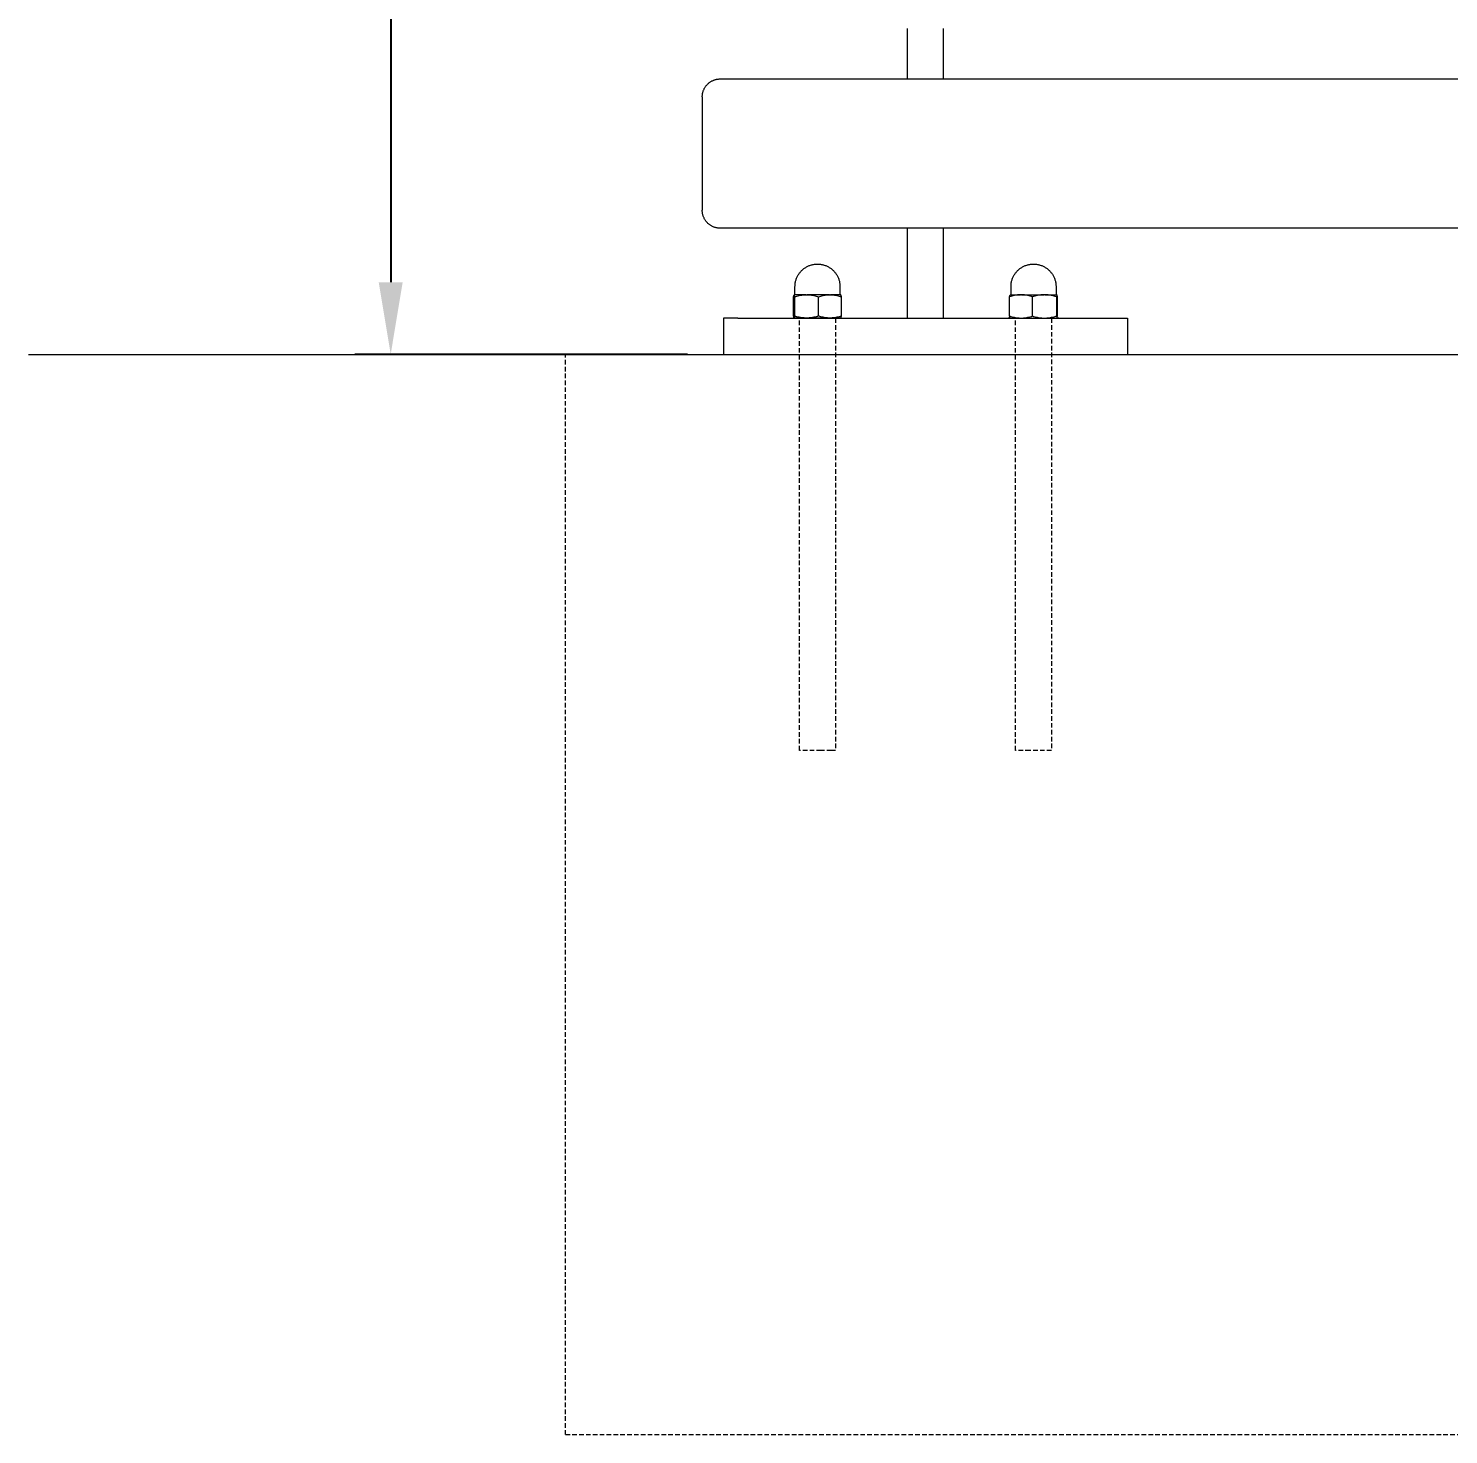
# Model space of a CAD drawing. Header units: millimetres. Extents: x -62 to 2493, y 278 to 1866.
# Drawn here: x -62.3 to 332.1, y 1085 to 1475.5 of the extents above; entities that cross this region are included whole.
import ezdxf

# ---------------------------------------------------------------- set-up
doc = ezdxf.new("R2010")
doc.units = ezdxf.units.MM
doc.header["$PDSIZE"] = -1
doc.linetypes.add('HIDDEN', pattern=[1.905, 1.27, -0.635])
for name, color, linetype, lineweight in [('ZANO_R', 7, 'Continuous', 0), ('ZANO_R_przerywana', 7, 'HIDDEN', 0), ('ZANO_W', 1, 'Continuous', 0)]:
    doc.layers.add(name, color=color, linetype=linetype, lineweight=lineweight)
doc.styles.add('Arial', font='arial.ttf')
doc.styles.get("Standard").update_dxf_attribs({"font": 'ARIALUNI.TTF'})
doc.dimstyles.new('pl i ang', dxfattribs={"dimtxt": 50, "dimasz": 50, "dimexe": 1.25, "dimexo": 0.625, "dimgap": 10, "dimtad": 1, "dimtoh": 1, "dimtxsty": 'Standard', "dimcen": 2.5, "dimclrd": 1, "dimclre": 1, "dimclrt": 1, "dimadec": 0, "dimazin": 0, "dimtfac": 1, "dimtmove": 0, "dimatfit": 3, "dimfxl": 1, "dimarcsym": 1})

# ---------------------------------------------------------------- blocks, each defined once
blk = doc.blocks.new('*D387')
at = {"layer": 'ZANO_W', "color": 1, "lineweight": -2}
for p, q in [((119.81, 1844.72), (28.28, 1844.72)), ((38.28, 1824.72), (38.28, 1404.97)), ((120.72, 1384.97), (28.28, 1384.97))]:
    blk.add_line(p, q, dxfattribs=at)
at = {"layer": 'ZANO_W', "color": 1}
for points in [[(41.61, 1824.72), (34.95, 1824.72), (38.28, 1844.72)], [(34.95, 1404.97), (41.61, 1404.97), (38.28, 1384.97)]]:
    blk.add_solid(points, dxfattribs=at)
at = {"layer": 'ZANO_W', "color": 1, "insert": (18.07, 1614.85), "char_height": 20, "attachment_point": 5, "rotation": 90, "style": 'Arial'}
blk.add_mtext('460', dxfattribs=at)

msp = doc.modelspace()

# ---------------------------------------------------------------- linework, layer by layer
at = {"layer": 'ZANO_R'}
for p, q in [((181.81, 1461.46), (181.81, 1475.49)), ((191.81, 1461.46), (191.81, 1475.49)), ((125.73, 1459.34), (125.83, 1459.48)), ((125.83, 1459.48), (125.93, 1459.61)), ((125.93, 1459.61), (126.04, 1459.74)), ((126.04, 1459.74), (126.16, 1459.87)), ((126.16, 1459.87), (126.28, 1459.99)), ((126.28, 1459.99), (126.4, 1460.11)), ((126.4, 1460.11), (126.53, 1460.23)), ((126.53, 1460.23), (126.66, 1460.34)), ((126.66, 1460.34), (126.79, 1460.44)), ((126.79, 1460.44), (126.93, 1460.54)), ((126.93, 1460.54), (127.07, 1460.64)), ((127.07, 1460.64), (127.22, 1460.73)), ((127.22, 1460.73), (127.36, 1460.82)), ((127.36, 1460.82), (127.51, 1460.9)), ((127.51, 1460.9), (127.67, 1460.97)), ((127.67, 1460.97), (127.82, 1461.04)), ((127.82, 1461.04), (127.98, 1461.11)), ((127.98, 1461.11), (128.14, 1461.17)), ((128.14, 1461.17), (128.3, 1461.22)), ((128.3, 1461.22), (128.46, 1461.27)), ((128.46, 1461.27), (128.63, 1461.32)), ((128.63, 1461.32), (128.8, 1461.35)), ((128.8, 1461.35), (128.96, 1461.39)), ((128.96, 1461.39), (129.13, 1461.41)), ((129.13, 1461.41), (129.3, 1461.43)), ((129.3, 1461.43), (129.47, 1461.45)), ((129.47, 1461.45), (129.64, 1461.46)), ((129.64, 1461.46), (129.81, 1461.46)), ((129.81, 1461.46), (619.81, 1461.46)), ((124.81, 1456.46), (124.82, 1456.63)), ((124.81, 1456.46), (124.81, 1452.74)), ((124.82, 1456.8), (124.84, 1456.97)), ((124.82, 1456.63), (124.82, 1456.8)), ((124.84, 1456.97), (124.86, 1457.14)), ((124.86, 1457.14), (124.89, 1457.31)), ((124.89, 1457.31), (124.92, 1457.48)), ((124.92, 1457.48), (124.96, 1457.64)), ((124.96, 1457.64), (125, 1457.81)), ((125, 1457.81), (125.05, 1457.97)), ((125.05, 1457.97), (125.1, 1458.13)), ((125.1, 1458.13), (125.16, 1458.29)), ((125.16, 1458.29), (125.23, 1458.45)), ((125.23, 1458.45), (125.3, 1458.61)), ((125.3, 1458.61), (125.37, 1458.76)), ((125.37, 1458.76), (125.45, 1458.91)), ((125.45, 1458.91), (125.54, 1459.06)), ((125.54, 1459.06), (125.63, 1459.2)), ((125.63, 1459.2), (125.73, 1459.34)), ((124.81, 1452.74), (124.81, 1424.98)), ((124.82, 1424.81), (124.81, 1424.98)), ((124.82, 1424.64), (124.82, 1424.81)), ((124.84, 1424.47), (124.82, 1424.64)), ((124.86, 1424.3), (124.84, 1424.47)), ((124.89, 1424.13), (124.86, 1424.3)), ((124.92, 1423.97), (124.89, 1424.13)), ((124.96, 1423.8), (124.92, 1423.97)), ((125, 1423.63), (124.96, 1423.8)), ((125.05, 1423.47), (125, 1423.63)), ((125.1, 1423.31), (125.05, 1423.47)), ((125.16, 1423.15), (125.1, 1423.31)), ((125.23, 1422.99), (125.16, 1423.15)), ((125.3, 1422.84), (125.23, 1422.99)), ((125.37, 1422.68), (125.3, 1422.84)), ((125.45, 1422.53), (125.37, 1422.68)), ((125.54, 1422.39), (125.45, 1422.53)), ((125.63, 1422.24), (125.54, 1422.39)), ((125.73, 1422.1), (125.63, 1422.24)), ((125.83, 1421.96), (125.73, 1422.1)), ((125.93, 1421.83), (125.83, 1421.96)), ((126.04, 1421.7), (125.93, 1421.83)), ((126.16, 1421.57), (126.04, 1421.7)), ((126.28, 1421.45), (126.16, 1421.57)), ((126.4, 1421.33), (126.28, 1421.45)), ((126.53, 1421.22), (126.4, 1421.33)), ((126.66, 1421.11), (126.53, 1421.22)), ((126.79, 1421), (126.66, 1421.11)), ((126.93, 1420.9), (126.79, 1421)), ((127.07, 1420.8), (126.93, 1420.9)), ((127.22, 1420.71), (127.07, 1420.8)), ((127.36, 1420.63), (127.22, 1420.71)), ((127.51, 1420.54), (127.36, 1420.63)), ((127.67, 1420.47), (127.51, 1420.54)), ((127.82, 1420.4), (127.67, 1420.47)), ((127.98, 1420.33), (127.82, 1420.4)), ((128.14, 1420.27), (127.98, 1420.33)), ((128.3, 1420.22), (128.14, 1420.27)), ((128.46, 1420.17), (128.3, 1420.22)), ((128.63, 1420.13), (128.46, 1420.17)), ((128.8, 1420.09), (128.63, 1420.13)), ((128.96, 1420.06), (128.8, 1420.09)), ((129.13, 1420.03), (128.96, 1420.06)), ((129.3, 1420.01), (129.13, 1420.03)), ((129.47, 1420), (129.3, 1420.01)), ((129.64, 1419.99), (129.47, 1420)), ((129.81, 1419.98), (129.64, 1419.99)), ((619.81, 1419.98), (129.81, 1419.98)), ((181.81, 1394.97), (181.81, 1419.98)), ((191.81, 1394.97), (191.81, 1419.98)), ((152.25, 1408.06), (152.39, 1408.21)), ((152.39, 1408.21), (152.55, 1408.36)), ((152.55, 1408.36), (152.71, 1408.5)), ((152.71, 1408.5), (152.87, 1408.64)), ((152.87, 1408.64), (153.04, 1408.77)), ((153.04, 1408.77), (153.21, 1408.9)), ((153.21, 1408.9), (153.39, 1409.02)), ((153.39, 1409.02), (153.57, 1409.13)), ((153.57, 1409.13), (153.75, 1409.24)), ((153.75, 1409.24), (153.94, 1409.34)), ((153.94, 1409.34), (154.13, 1409.43)), ((154.13, 1409.43), (154.32, 1409.52)), ((154.32, 1409.52), (154.52, 1409.6)), ((154.52, 1409.6), (154.72, 1409.68)), ((154.72, 1409.68), (154.92, 1409.75)), ((154.92, 1409.75), (155.13, 1409.81)), ((155.13, 1409.81), (155.33, 1409.86)), ((155.33, 1409.86), (155.54, 1409.91)), ((155.54, 1409.91), (155.75, 1409.95)), ((155.75, 1409.95), (155.96, 1409.98)), ((155.96, 1409.98), (156.17, 1410.01)), ((156.17, 1410.01), (156.39, 1410.02)), ((156.39, 1410.02), (156.6, 1410.04)), ((156.6, 1410.04), (156.81, 1410.04)), ((156.81, 1410.04), (157.03, 1410.04)), ((157.03, 1410.04), (157.24, 1410.02)), ((157.24, 1410.02), (157.45, 1410.01)), ((157.45, 1410.01), (157.66, 1409.98)), ((157.66, 1409.98), (157.88, 1409.95)), ((157.88, 1409.95), (158.08, 1409.91)), ((158.08, 1409.91), (158.29, 1409.86)), ((158.29, 1409.86), (158.5, 1409.81)), ((158.5, 1409.81), (158.7, 1409.75)), ((158.7, 1409.75), (158.91, 1409.68)), ((158.91, 1409.68), (159.11, 1409.6)), ((159.11, 1409.6), (159.3, 1409.52)), ((159.3, 1409.52), (159.5, 1409.43)), ((159.5, 1409.43), (159.69, 1409.34)), ((159.69, 1409.34), (159.88, 1409.24)), ((159.88, 1409.24), (160.06, 1409.13)), ((160.06, 1409.13), (160.24, 1409.02)), ((160.24, 1409.02), (160.42, 1408.9)), ((160.42, 1408.9), (160.59, 1408.77)), ((160.59, 1408.77), (160.76, 1408.64)), ((160.76, 1408.64), (160.92, 1408.5)), ((160.92, 1408.5), (161.08, 1408.36)), ((161.08, 1408.36), (161.23, 1408.21)), ((161.23, 1408.21), (161.38, 1408.06)), ((212.25, 1408.06), (212.39, 1408.21)), ((212.39, 1408.21), (212.55, 1408.36)), ((212.55, 1408.36), (212.71, 1408.5)), ((212.71, 1408.5), (212.87, 1408.64)), ((212.87, 1408.64), (213.04, 1408.77)), ((213.04, 1408.77), (213.21, 1408.9)), ((213.21, 1408.9), (213.39, 1409.02)), ((213.39, 1409.02), (213.57, 1409.13)), ((213.57, 1409.13), (213.75, 1409.24)), ((213.75, 1409.24), (213.94, 1409.34)), ((213.94, 1409.34), (214.13, 1409.43)), ((214.13, 1409.43), (214.32, 1409.52)), ((214.32, 1409.52), (214.52, 1409.6)), ((214.52, 1409.6), (214.72, 1409.68)), ((214.72, 1409.68), (214.92, 1409.75)), ((214.92, 1409.75), (215.13, 1409.81)), ((215.13, 1409.81), (215.33, 1409.86)), ((215.33, 1409.86), (215.54, 1409.91)), ((215.54, 1409.91), (215.75, 1409.95)), ((215.75, 1409.95), (215.96, 1409.98)), ((215.96, 1409.98), (216.17, 1410.01)), ((216.17, 1410.01), (216.39, 1410.02)), ((216.39, 1410.02), (216.6, 1410.04)), ((216.6, 1410.04), (216.81, 1410.04)), ((216.81, 1410.04), (217.03, 1410.04)), ((217.03, 1410.04), (217.24, 1410.02)), ((217.24, 1410.02), (217.45, 1410.01)), ((217.45, 1410.01), (217.66, 1409.98)), ((217.66, 1409.98), (217.88, 1409.95)), ((217.88, 1409.95), (218.08, 1409.91)), ((218.08, 1409.91), (218.29, 1409.86)), ((218.29, 1409.86), (218.5, 1409.81)), ((218.5, 1409.81), (218.7, 1409.75)), ((218.7, 1409.75), (218.91, 1409.68)), ((218.91, 1409.68), (219.11, 1409.6)), ((219.11, 1409.6), (219.3, 1409.52)), ((219.3, 1409.52), (219.5, 1409.43)), ((219.5, 1409.43), (219.69, 1409.34)), ((219.69, 1409.34), (219.88, 1409.24)), ((219.88, 1409.24), (220.06, 1409.13)), ((220.06, 1409.13), (220.24, 1409.02)), ((220.24, 1409.02), (220.42, 1408.9)), ((220.42, 1408.9), (220.59, 1408.77)), ((220.59, 1408.77), (220.76, 1408.64)), ((220.76, 1408.64), (220.92, 1408.5)), ((220.92, 1408.5), (221.08, 1408.36)), ((221.08, 1408.36), (221.23, 1408.21)), ((221.23, 1408.21), (221.38, 1408.06)), ((150.57, 1404), (150.58, 1404.22)), ((150.58, 1404.22), (150.6, 1404.43)), ((150.6, 1404.43), (150.62, 1404.64)), ((150.62, 1404.64), (150.65, 1404.85)), ((150.65, 1404.85), (150.69, 1405.06)), ((150.69, 1405.06), (150.74, 1405.27)), ((150.74, 1405.27), (150.79, 1405.48)), ((150.79, 1405.48), (150.86, 1405.68)), ((150.86, 1405.68), (150.92, 1405.88)), ((150.92, 1405.88), (151, 1406.08)), ((151, 1406.08), (151.08, 1406.28)), ((151.08, 1406.28), (151.17, 1406.47)), ((151.17, 1406.47), (151.26, 1406.66)), ((151.26, 1406.66), (151.37, 1406.85)), ((151.37, 1406.85), (151.47, 1407.04)), ((151.47, 1407.04), (151.59, 1407.22)), ((151.59, 1407.22), (151.71, 1407.39)), ((151.71, 1407.39), (151.83, 1407.57)), ((151.83, 1407.57), (151.96, 1407.73)), ((151.96, 1407.73), (152.1, 1407.9)), ((152.1, 1407.9), (152.25, 1408.06)), ((161.38, 1408.06), (161.52, 1407.9)), ((161.52, 1407.9), (161.66, 1407.73)), ((161.66, 1407.73), (161.79, 1407.57)), ((161.79, 1407.57), (161.92, 1407.39)), ((161.92, 1407.39), (162.04, 1407.22)), ((162.04, 1407.22), (162.15, 1407.04)), ((162.15, 1407.04), (162.26, 1406.85)), ((162.26, 1406.85), (162.36, 1406.66)), ((162.36, 1406.66), (162.46, 1406.47)), ((162.46, 1406.47), (162.55, 1406.28)), ((162.55, 1406.28), (162.63, 1406.08)), ((162.63, 1406.08), (162.7, 1405.88)), ((162.7, 1405.88), (162.77, 1405.68)), ((162.77, 1405.68), (162.83, 1405.48)), ((162.83, 1405.48), (162.89, 1405.27)), ((162.89, 1405.27), (162.93, 1405.06)), ((162.93, 1405.06), (162.97, 1404.85)), ((162.97, 1404.85), (163, 1404.64)), ((163, 1404.64), (163.03, 1404.43)), ((163.03, 1404.43), (163.05, 1404.22)), ((163.05, 1404.22), (163.06, 1404)), ((210.57, 1404), (210.58, 1404.22)), ((210.58, 1404.22), (210.6, 1404.43)), ((210.6, 1404.43), (210.62, 1404.64)), ((210.62, 1404.64), (210.65, 1404.85)), ((210.65, 1404.85), (210.69, 1405.06)), ((210.69, 1405.06), (210.74, 1405.27)), ((210.74, 1405.27), (210.79, 1405.48)), ((210.79, 1405.48), (210.86, 1405.68)), ((210.86, 1405.68), (210.92, 1405.88)), ((210.92, 1405.88), (211, 1406.08)), ((211, 1406.08), (211.08, 1406.28)), ((211.08, 1406.28), (211.17, 1406.47)), ((211.17, 1406.47), (211.26, 1406.66)), ((211.26, 1406.66), (211.37, 1406.85)), ((211.37, 1406.85), (211.47, 1407.04)), ((211.47, 1407.04), (211.59, 1407.22)), ((211.59, 1407.22), (211.71, 1407.39)), ((211.71, 1407.39), (211.83, 1407.57)), ((211.83, 1407.57), (211.96, 1407.73)), ((211.96, 1407.73), (212.1, 1407.9)), ((212.1, 1407.9), (212.25, 1408.06)), ((221.38, 1408.06), (221.52, 1407.9)), ((221.52, 1407.9), (221.66, 1407.73)), ((221.66, 1407.73), (221.79, 1407.57)), ((221.79, 1407.57), (221.92, 1407.39)), ((221.92, 1407.39), (222.04, 1407.22)), ((222.04, 1407.22), (222.15, 1407.04)), ((222.15, 1407.04), (222.26, 1406.85)), ((222.26, 1406.85), (222.36, 1406.66)), ((222.36, 1406.66), (222.46, 1406.47)), ((222.46, 1406.47), (222.55, 1406.28)), ((222.55, 1406.28), (222.63, 1406.08)), ((222.63, 1406.08), (222.7, 1405.88)), ((222.7, 1405.88), (222.77, 1405.68)), ((222.77, 1405.68), (222.83, 1405.48)), ((222.83, 1405.48), (222.89, 1405.27)), ((222.89, 1405.27), (222.93, 1405.06)), ((222.93, 1405.06), (222.97, 1404.85)), ((222.97, 1404.85), (223, 1404.64)), ((223, 1404.64), (223.03, 1404.43)), ((223.03, 1404.43), (223.05, 1404.22)), ((223.05, 1404.22), (223.06, 1404)), ((150.17, 1400.96), (150.32, 1401.54)), ((150.17, 1395.62), (150.17, 1400.96)), ((153.68, 1401.54), (150.32, 1401.54)), ((150.32, 1401.54), (150.47, 1400.96)), ((150.45, 1401.54), (150.45, 1401.54)), ((150.45, 1401.54), (150.46, 1401.54)), ((150.46, 1401.54), (150.46, 1401.54)), ((150.46, 1401.54), (150.47, 1401.54)), ((150.47, 1401.54), (150.48, 1401.55)), ((150.47, 1401.54), (150.47, 1401.54)), ((150.47, 1401.54), (150.47, 1401.54)), ((150.47, 1400.96), (150.79, 1401.06)), ((150.47, 1400.96), (150.47, 1395.62)), ((150.48, 1401.55), (150.48, 1401.55)), ((150.48, 1401.55), (150.49, 1401.55)), ((150.49, 1401.55), (150.49, 1401.55)), ((150.49, 1401.55), (150.49, 1401.55)), ((150.49, 1401.55), (150.5, 1401.55)), ((150.5, 1401.55), (150.5, 1401.56)), ((150.5, 1401.56), (150.51, 1401.56)), ((150.5, 1401.55), (150.5, 1401.55)), ((150.51, 1401.56), (150.51, 1401.56)), ((150.51, 1401.56), (150.52, 1401.56)), ((150.52, 1401.56), (150.52, 1401.57)), ((150.52, 1401.57), (150.52, 1401.57)), ((150.52, 1401.57), (150.52, 1401.57)), ((150.52, 1401.57), (150.53, 1401.57)), ((150.53, 1401.57), (150.53, 1401.58)), ((150.53, 1401.58), (150.53, 1401.58)), ((150.53, 1401.58), (150.54, 1401.58)), ((150.54, 1401.59), (150.55, 1401.6)), ((150.54, 1401.58), (150.54, 1401.59)), ((150.54, 1401.59), (150.54, 1401.59)), ((150.54, 1401.59), (150.54, 1401.59)), ((150.55, 1401.61), (150.55, 1401.62)), ((150.55, 1401.62), (150.56, 1401.62)), ((150.55, 1401.6), (150.55, 1401.61)), ((150.55, 1401.61), (150.55, 1401.61)), ((150.55, 1401.6), (150.55, 1401.6)), ((150.55, 1401.6), (150.55, 1401.6)), ((150.56, 1403.79), (150.57, 1404)), ((150.56, 1401.66), (150.56, 1403.79)), ((150.56, 1401.65), (150.56, 1401.66)), ((150.56, 1401.66), (150.56, 1401.66)), ((150.56, 1401.64), (150.56, 1401.65)), ((150.56, 1401.65), (150.56, 1401.65)), ((150.56, 1401.63), (150.56, 1401.64)), ((150.56, 1401.64), (150.56, 1401.64)), ((150.56, 1401.62), (150.56, 1401.63)), ((150.56, 1401.63), (150.56, 1401.63)), ((150.56, 1401.63), (150.56, 1401.63)), ((150.56, 1401.62), (150.56, 1401.62)), ((150.79, 1401.06), (151.12, 1401.16)), ((151.12, 1401.16), (151.44, 1401.24)), ((151.44, 1401.24), (151.77, 1401.32)), ((151.77, 1401.32), (152.11, 1401.38)), ((152.11, 1401.38), (152.44, 1401.43)), ((152.44, 1401.43), (152.78, 1401.48)), ((152.78, 1401.48), (153.11, 1401.51)), ((153.11, 1401.51), (153.45, 1401.53)), ((153.45, 1401.53), (153.79, 1401.54)), ((153.79, 1401.54), (154.13, 1401.53)), ((160.17, 1401.54), (153.91, 1401.54)), ((154.13, 1401.53), (154.47, 1401.51)), ((154.47, 1401.51), (154.8, 1401.48)), ((154.8, 1401.48), (155.14, 1401.43)), ((155.14, 1401.43), (155.47, 1401.38)), ((155.47, 1401.38), (155.81, 1401.32)), ((155.81, 1401.32), (156.14, 1401.24)), ((156.14, 1401.24), (156.47, 1401.16)), ((156.47, 1401.16), (156.79, 1401.06)), ((156.79, 1401.06), (157.11, 1400.96)), ((157.11, 1400.96), (157.42, 1401.06)), ((157.11, 1395.62), (157.11, 1400.96)), ((157.42, 1401.06), (157.73, 1401.16)), ((157.73, 1401.16), (158.04, 1401.24)), ((158.04, 1401.24), (158.36, 1401.32)), ((158.36, 1401.32), (158.67, 1401.38)), ((158.67, 1401.38), (158.99, 1401.43)), ((158.99, 1401.43), (159.32, 1401.48)), ((159.32, 1401.48), (159.64, 1401.51)), ((159.64, 1401.51), (159.96, 1401.53)), ((159.96, 1401.53), (160.29, 1401.54)), ((160.29, 1401.54), (160.61, 1401.53)), ((162.55, 1401.54), (160.39, 1401.54)), ((160.61, 1401.53), (160.93, 1401.51)), ((160.93, 1401.51), (161.25, 1401.48)), ((161.25, 1401.48), (161.58, 1401.43)), ((161.58, 1401.43), (161.9, 1401.38)), ((161.9, 1401.38), (162.21, 1401.32)), ((162.21, 1401.32), (162.53, 1401.24)), ((162.53, 1401.24), (162.84, 1401.16)), ((163.13, 1401.54), (162.55, 1401.54)), ((162.84, 1401.16), (163.15, 1401.06)), ((163.06, 1404), (163.06, 1403.79)), ((163.06, 1403.79), (163.06, 1401.66)), ((163.06, 1401.66), (163.06, 1401.66)), ((163.06, 1401.66), (163.06, 1401.65)), ((163.06, 1401.65), (163.06, 1401.65)), ((163.06, 1401.65), (163.06, 1401.64)), ((163.06, 1401.64), (163.06, 1401.64)), ((163.06, 1401.64), (163.07, 1401.63)), ((163.07, 1401.63), (163.07, 1401.63)), ((163.07, 1401.63), (163.07, 1401.63)), ((163.07, 1401.63), (163.07, 1401.62)), ((163.07, 1401.62), (163.07, 1401.62)), ((163.07, 1401.62), (163.07, 1401.61)), ((163.07, 1401.61), (163.07, 1401.61)), ((163.07, 1401.61), (163.08, 1401.61)), ((163.08, 1401.61), (163.08, 1401.6)), ((163.08, 1401.6), (163.08, 1401.6)), ((163.08, 1401.6), (163.08, 1401.6)), ((163.08, 1401.6), (163.08, 1401.59)), ((163.08, 1401.59), (163.09, 1401.59)), ((163.09, 1401.59), (163.09, 1401.59)), ((163.09, 1401.59), (163.09, 1401.58)), ((163.09, 1401.58), (163.09, 1401.58)), ((163.09, 1401.58), (163.1, 1401.58)), ((163.1, 1401.58), (163.1, 1401.57)), ((163.1, 1401.57), (163.1, 1401.57)), ((163.1, 1401.57), (163.11, 1401.57)), ((163.11, 1401.57), (163.11, 1401.56)), ((163.11, 1401.56), (163.11, 1401.56)), ((163.11, 1401.56), (163.12, 1401.56)), ((163.12, 1401.56), (163.12, 1401.56)), ((163.12, 1401.56), (163.12, 1401.56)), ((163.12, 1401.56), (163.13, 1401.55)), ((163.13, 1401.55), (163.13, 1401.55)), ((163.13, 1401.55), (163.13, 1401.55)), ((163.13, 1401.55), (163.14, 1401.55)), ((163.27, 1401.54), (163.13, 1401.54)), ((163.14, 1401.55), (163.14, 1401.55)), ((163.14, 1401.55), (163.15, 1401.55)), ((163.15, 1401.55), (163.15, 1401.54)), ((163.15, 1401.54), (163.15, 1401.54)), ((163.15, 1401.54), (163.16, 1401.54)), ((163.15, 1401.06), (163.46, 1400.96)), ((163.16, 1401.54), (163.16, 1401.54)), ((163.16, 1401.54), (163.17, 1401.54)), ((163.3, 1401.54), (163.27, 1401.54)), ((163.31, 1401.54), (163.3, 1401.54)), ((163.31, 1401.54), (163.31, 1401.54)), ((163.31, 1401.54), (163.31, 1401.54)), ((163.31, 1401.54), (163.31, 1401.54)), ((163.31, 1401.54), (163.31, 1401.54)), ((163.31, 1401.54), (163.32, 1401.54)), ((163.46, 1400.96), (163.32, 1401.54)), ((163.46, 1395.62), (163.46, 1400.96)), ((210.17, 1400.96), (210.31, 1401.54)), ((210.47, 1401.06), (210.17, 1400.96)), ((210.17, 1395.62), (210.17, 1400.96)), ((210.31, 1401.54), (210.31, 1401.54)), ((210.31, 1401.54), (210.31, 1401.54)), ((210.31, 1401.54), (210.31, 1401.54)), ((210.31, 1401.54), (210.31, 1401.54)), ((210.31, 1401.54), (210.32, 1401.54)), ((210.31, 1401.54), (210.31, 1401.54)), ((210.32, 1401.54), (210.35, 1401.54)), ((210.35, 1401.54), (210.5, 1401.54)), ((210.45, 1401.54), (210.56, 1401.66)), ((210.78, 1401.16), (210.47, 1401.06)), ((210.5, 1401.54), (211.08, 1401.54)), ((210.56, 1403.79), (210.57, 1404)), ((210.56, 1401.66), (210.56, 1403.79)), ((211.1, 1401.24), (210.78, 1401.16)), ((211.08, 1401.54), (213.24, 1401.54)), ((211.41, 1401.32), (211.1, 1401.24)), ((211.73, 1401.38), (211.41, 1401.32)), ((212.05, 1401.43), (211.73, 1401.38)), ((212.37, 1401.48), (212.05, 1401.43)), ((212.69, 1401.51), (212.37, 1401.48)), ((213.02, 1401.53), (212.69, 1401.51)), ((213.34, 1401.54), (213.02, 1401.53)), ((213.66, 1401.53), (213.34, 1401.54)), ((213.45, 1401.54), (219.72, 1401.54)), ((213.99, 1401.51), (213.66, 1401.53)), ((214.31, 1401.48), (213.99, 1401.51)), ((214.63, 1401.43), (214.31, 1401.48)), ((214.95, 1401.38), (214.63, 1401.43)), ((215.27, 1401.32), (214.95, 1401.38)), ((215.58, 1401.24), (215.27, 1401.32)), ((215.9, 1401.16), (215.58, 1401.24)), ((216.21, 1401.06), (215.9, 1401.16)), ((216.51, 1400.96), (216.21, 1401.06)), ((216.84, 1401.06), (216.51, 1400.96)), ((216.51, 1395.62), (216.51, 1400.96)), ((217.16, 1401.16), (216.84, 1401.06)), ((217.49, 1401.24), (217.16, 1401.16)), ((217.82, 1401.32), (217.49, 1401.24)), ((218.15, 1401.38), (217.82, 1401.32)), ((218.49, 1401.43), (218.15, 1401.38)), ((218.82, 1401.48), (218.49, 1401.43)), ((219.16, 1401.51), (218.82, 1401.48)), ((219.5, 1401.53), (219.16, 1401.51)), ((219.84, 1401.54), (219.5, 1401.53)), ((220.17, 1401.53), (219.84, 1401.54)), ((219.94, 1401.54), (223.3, 1401.54)), ((220.51, 1401.51), (220.17, 1401.53)), ((220.85, 1401.48), (220.51, 1401.51)), ((221.19, 1401.43), (220.85, 1401.48)), ((221.52, 1401.38), (221.19, 1401.43)), ((221.85, 1401.32), (221.52, 1401.38)), ((222.18, 1401.24), (221.85, 1401.32)), ((222.51, 1401.16), (222.18, 1401.24)), ((222.84, 1401.06), (222.51, 1401.16)), ((223.16, 1400.96), (222.84, 1401.06)), ((223.06, 1404), (223.06, 1403.79)), ((223.06, 1403.79), (223.06, 1401.66)), ((223.06, 1401.66), (223.06, 1401.66)), ((223.06, 1401.66), (223.06, 1401.65)), ((223.06, 1401.65), (223.06, 1401.65)), ((223.06, 1401.65), (223.06, 1401.64)), ((223.06, 1401.64), (223.06, 1401.64)), ((223.06, 1401.64), (223.07, 1401.63)), ((223.07, 1401.63), (223.07, 1401.63)), ((223.07, 1401.63), (223.07, 1401.63)), ((223.07, 1401.63), (223.07, 1401.62)), ((223.07, 1401.62), (223.07, 1401.62)), ((223.07, 1401.62), (223.07, 1401.61)), ((223.07, 1401.61), (223.07, 1401.61)), ((223.07, 1401.61), (223.08, 1401.61)), ((223.08, 1401.61), (223.08, 1401.6)), ((223.08, 1401.6), (223.08, 1401.6)), ((223.08, 1401.6), (223.08, 1401.6)), ((223.08, 1401.6), (223.08, 1401.59)), ((223.08, 1401.59), (223.09, 1401.59)), ((223.09, 1401.59), (223.09, 1401.59)), ((223.09, 1401.59), (223.09, 1401.58)), ((223.09, 1401.58), (223.09, 1401.58)), ((223.09, 1401.58), (223.1, 1401.58)), ((223.1, 1401.58), (223.1, 1401.57)), ((223.1, 1401.57), (223.1, 1401.57)), ((223.1, 1401.57), (223.11, 1401.57)), ((223.11, 1401.57), (223.11, 1401.56)), ((223.11, 1401.56), (223.11, 1401.56)), ((223.11, 1401.56), (223.12, 1401.56)), ((223.12, 1401.56), (223.12, 1401.56)), ((223.12, 1401.56), (223.12, 1401.56)), ((223.12, 1401.56), (223.13, 1401.55)), ((223.13, 1401.55), (223.13, 1401.55)), ((223.13, 1401.55), (223.13, 1401.55)), ((223.13, 1401.55), (223.14, 1401.55)), ((223.14, 1401.55), (223.14, 1401.55)), ((223.14, 1401.55), (223.15, 1401.55)), ((223.15, 1401.55), (223.15, 1401.54)), ((223.15, 1401.54), (223.15, 1401.54)), ((223.15, 1401.54), (223.16, 1401.54)), ((223.31, 1401.54), (223.16, 1400.96)), ((223.16, 1401.54), (223.16, 1401.54)), ((223.16, 1401.54), (223.17, 1401.54)), ((223.16, 1400.96), (223.16, 1395.62)), ((223.46, 1400.96), (223.31, 1401.54)), ((223.46, 1395.62), (223.46, 1400.96)), ((134.72, 1394.97), (130.72, 1394.97)), ((130.72, 1394.97), (130.72, 1384.97)), ((134.72, 1394.97), (238.91, 1394.97)), ((149.81, 1395.04), (150.31, 1395.04)), ((150.32, 1395.04), (150.17, 1395.62)), ((150.47, 1395.62), (150.32, 1395.04)), ((153.68, 1395.04), (150.32, 1395.04)), ((150.79, 1395.51), (150.47, 1395.62)), ((151.12, 1395.42), (150.79, 1395.51)), ((151.44, 1395.33), (151.12, 1395.42)), ((151.77, 1395.26), (151.44, 1395.33)), ((152.11, 1395.2), (151.77, 1395.26)), ((152.44, 1395.14), (152.11, 1395.2)), ((152.78, 1395.1), (152.44, 1395.14)), ((153.11, 1395.07), (152.78, 1395.1)), ((153.45, 1395.05), (153.11, 1395.07)), ((153.79, 1395.04), (153.45, 1395.05)), ((154.13, 1395.05), (153.79, 1395.04)), ((160.16, 1395.04), (153.9, 1395.04)), ((154.47, 1395.07), (154.13, 1395.05)), ((154.8, 1395.1), (154.47, 1395.07)), ((155.14, 1395.14), (154.8, 1395.1)), ((155.47, 1395.2), (155.14, 1395.14)), ((155.81, 1395.26), (155.47, 1395.2)), ((156.14, 1395.33), (155.81, 1395.26)), ((156.47, 1395.42), (156.14, 1395.33)), ((156.79, 1395.51), (156.47, 1395.42)), ((157.11, 1395.62), (156.79, 1395.51)), ((157.42, 1395.51), (157.11, 1395.62)), ((157.73, 1395.42), (157.42, 1395.51)), ((158.04, 1395.33), (157.73, 1395.42)), ((158.36, 1395.26), (158.04, 1395.33)), ((158.67, 1395.2), (158.36, 1395.26)), ((158.99, 1395.14), (158.67, 1395.2)), ((159.32, 1395.1), (158.99, 1395.14)), ((159.64, 1395.07), (159.32, 1395.1)), ((159.96, 1395.05), (159.64, 1395.07)), ((160.29, 1395.04), (159.96, 1395.05)), ((160.61, 1395.05), (160.29, 1395.04)), ((162.55, 1395.04), (160.41, 1395.04)), ((160.93, 1395.07), (160.61, 1395.05)), ((161.25, 1395.1), (160.93, 1395.07)), ((161.58, 1395.14), (161.25, 1395.1)), ((161.9, 1395.2), (161.58, 1395.14)), ((162.21, 1395.26), (161.9, 1395.2)), ((162.53, 1395.33), (162.21, 1395.26)), ((162.84, 1395.42), (162.53, 1395.33)), ((163.13, 1395.04), (162.55, 1395.04)), ((163.15, 1395.51), (162.84, 1395.42)), ((163.27, 1395.04), (163.13, 1395.04)), ((163.46, 1395.62), (163.15, 1395.51)), ((163.3, 1395.04), (163.27, 1395.04)), ((163.31, 1395.04), (163.3, 1395.04)), ((163.31, 1395.04), (163.31, 1395.04)), ((163.31, 1395.04), (163.31, 1395.04)), ((163.31, 1395.04), (163.31, 1395.04)), ((163.31, 1395.04), (163.31, 1395.04)), ((163.31, 1395.04), (163.81, 1395.04)), ((163.32, 1395.04), (163.31, 1395.04)), ((163.32, 1395.04), (163.46, 1395.62)), ((210.31, 1395.04), (209.81, 1395.04)), ((210.31, 1395.04), (210.17, 1395.62)), ((210.17, 1395.62), (210.47, 1395.51)), ((210.31, 1395.04), (210.31, 1395.04)), ((210.31, 1395.04), (210.31, 1395.04)), ((210.31, 1395.04), (210.31, 1395.04)), ((210.31, 1395.04), (210.31, 1395.04)), ((210.31, 1395.04), (210.32, 1395.04)), ((210.31, 1395.04), (210.31, 1395.04)), ((210.32, 1395.04), (210.35, 1395.04)), ((210.35, 1395.04), (210.49, 1395.04)), ((210.47, 1395.51), (210.78, 1395.42)), ((210.49, 1395.04), (211.07, 1395.04)), ((210.78, 1395.42), (211.1, 1395.33)), ((211.07, 1395.04), (213.21, 1395.04)), ((211.1, 1395.33), (211.41, 1395.26)), ((211.41, 1395.26), (211.73, 1395.2)), ((211.73, 1395.2), (212.05, 1395.14)), ((212.05, 1395.14), (212.37, 1395.1)), ((212.37, 1395.1), (212.69, 1395.07)), ((212.69, 1395.07), (213.02, 1395.05)), ((213.02, 1395.05), (213.34, 1395.04)), ((213.34, 1395.04), (213.66, 1395.05)), ((213.47, 1395.04), (219.73, 1395.04)), ((213.66, 1395.05), (213.99, 1395.07)), ((213.99, 1395.07), (214.31, 1395.1)), ((214.31, 1395.1), (214.63, 1395.14)), ((214.63, 1395.14), (214.95, 1395.2)), ((214.95, 1395.2), (215.27, 1395.26)), ((215.27, 1395.26), (215.58, 1395.33)), ((215.58, 1395.33), (215.9, 1395.42)), ((215.9, 1395.42), (216.21, 1395.51)), ((216.21, 1395.51), (216.51, 1395.62)), ((216.51, 1395.62), (216.84, 1395.51)), ((216.84, 1395.51), (217.16, 1395.42)), ((217.16, 1395.42), (217.49, 1395.33)), ((217.49, 1395.33), (217.82, 1395.26)), ((217.82, 1395.26), (218.15, 1395.2)), ((218.15, 1395.2), (218.49, 1395.14)), ((218.49, 1395.14), (218.82, 1395.1)), ((218.82, 1395.1), (219.16, 1395.07)), ((219.16, 1395.07), (219.5, 1395.05)), ((219.5, 1395.05), (219.84, 1395.04)), ((219.84, 1395.04), (220.17, 1395.05)), ((219.94, 1395.04), (223.3, 1395.04)), ((220.17, 1395.05), (220.51, 1395.07)), ((220.51, 1395.07), (220.85, 1395.1)), ((220.85, 1395.1), (221.19, 1395.14)), ((221.19, 1395.14), (221.52, 1395.2)), ((221.52, 1395.2), (221.85, 1395.26)), ((221.85, 1395.26), (222.18, 1395.33)), ((222.18, 1395.33), (222.51, 1395.42)), ((222.51, 1395.42), (222.84, 1395.51)), ((222.84, 1395.51), (223.16, 1395.62)), ((223.16, 1395.62), (223.31, 1395.04)), ((223.31, 1395.04), (223.46, 1395.62)), ((223.81, 1395.04), (223.31, 1395.04)), ((238.91, 1394.97), (242.91, 1394.97)), ((242.91, 1394.97), (242.91, 1384.97)), ((86.81, 1384.97), (286.81, 1384.97)), ((286.81, 1384.97), (462.81, 1384.97))]:
    msp.add_line(p, q, dxfattribs=at)
msp.add_lwpolyline([(-62.34, 1384.97), (1515.4, 1384.97)], dxfattribs=at)
msp.add_point((156.81, 1394.97), dxfattribs=at)
at = {"layer": 'ZANO_R_przerywana'}
for p, q in [((151.81, 1274.97), (151.81, 1394.97)), ((161.81, 1394.97), (161.81, 1274.97)), ((211.81, 1274.97), (211.81, 1394.97)), ((221.81, 1394.97), (221.81, 1274.97)), ((86.81, 1084.97), (86.81, 1384.97)), ((157.82, 1274.97), (151.81, 1274.97)), ((160.68, 1274.97), (157.82, 1274.97)), ((161.55, 1274.97), (160.68, 1274.97)), ((161.76, 1274.97), (161.55, 1274.97)), ((161.8, 1274.97), (161.76, 1274.97)), ((161.81, 1274.97), (161.8, 1274.97)), ((161.81, 1274.97), (161.81, 1274.97)), ((161.81, 1274.97), (161.81, 1274.97)), ((161.81, 1274.97), (161.81, 1274.97)), ((161.81, 1274.97), (161.81, 1274.97)), ((215.81, 1274.97), (211.81, 1274.97)), ((221.81, 1274.97), (215.81, 1274.97)), ((86.81, 1084.97), (286.81, 1084.97)), ((286.81, 1084.97), (462.81, 1084.97))]:
    msp.add_line(p, q, dxfattribs=at)

# ---------------------------------------------------------------- dimensions: what is measured, and where the dimension line sits
at = {"layer": 'ZANO_W'}
dim = msp.add_linear_dim(base=(38.28, 1384.97), p1=(129.81, 1844.72), p2=(130.72, 1384.97), angle=90, dimstyle='pl i ang', override={"dimtxt": 20, "dimasz": 20, "dimexe": 10, "dimexo": 10, "dimtoh": 0, "dimdec": 0, "dimtxsty": 'Arial', "dimtdec": 0, "dimtmove": 1}, dxfattribs=at)
dim.commit()
dim.dimension.update_dxf_attribs({"geometry": '*D387', "text_midpoint": (18.07, 1614.85)})

doc.saveas('drawing.dxf')
